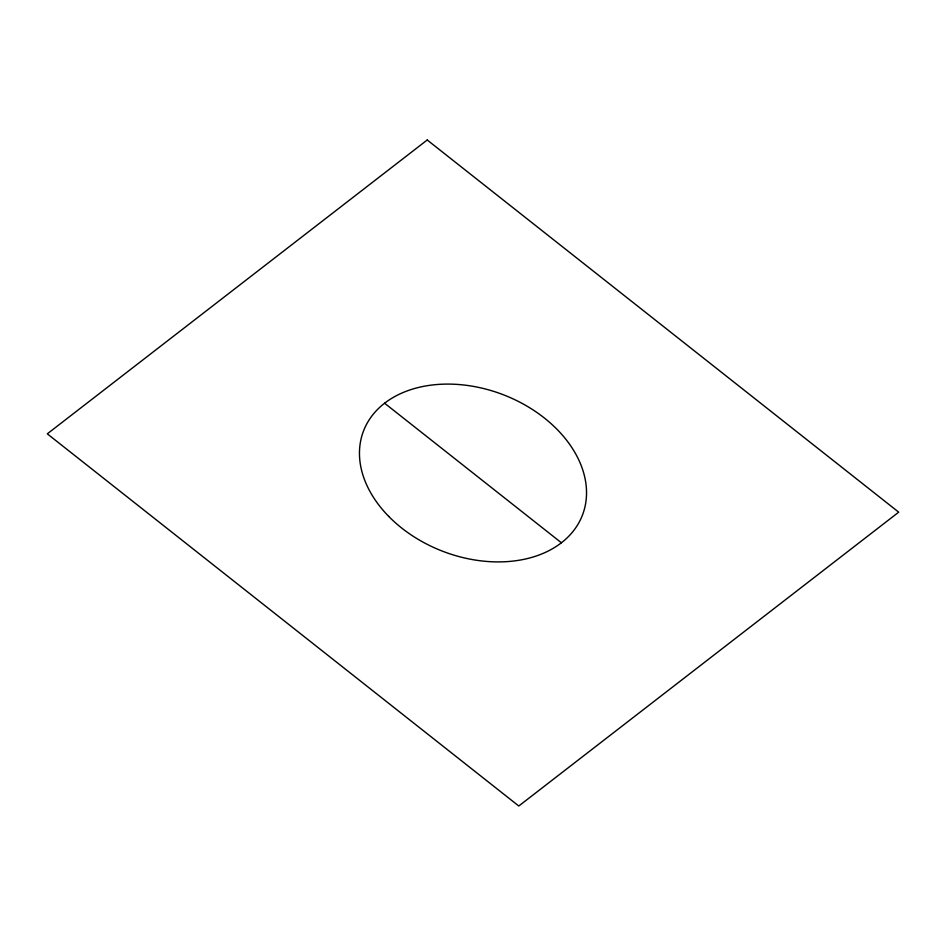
<?xml version="1.0" encoding="UTF-8"?>
<svg xmlns="http://www.w3.org/2000/svg" width="946" height="946" viewBox="0 0 946 946"><rect width="100%" height="100%" fill="white"/><g stroke="black" fill="none" stroke-linecap="round" stroke-linejoin="round"><path stroke-width="1.42" d="M384.596 403.221L561.404 542.779M427.214 139.996L47.3 433.836L518.786 806.004L898.7 512.164L427.214 139.996M388.723 516.41A117.269 83.922 21 0 0 581.021 518.491A117.269 83.922 21 0 0 449.267 384.1A117.269 83.922 21 0 0 388.723 516.41"/></g></svg>
